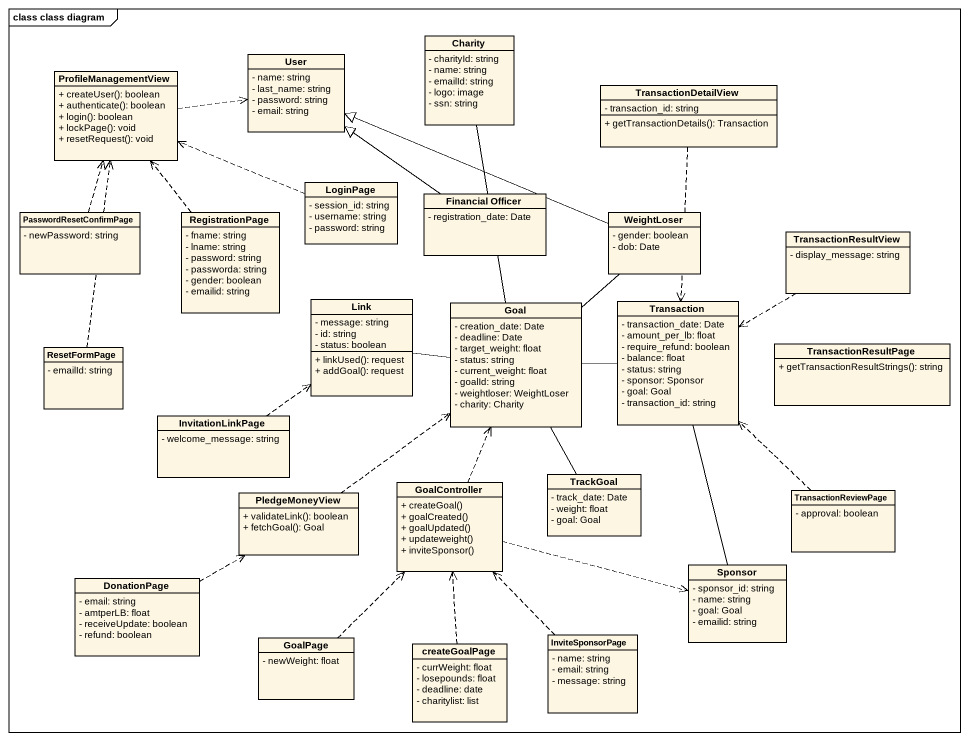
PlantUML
@startuml
mainframe class class diagram
hide circle
hide empty members
skinparam classAttributeIconSize 0
class Charity {
  - charityId: string
  - name: string
  - emailId: string
  - logo: image
  - ssn: string
}
class ProfileManagementView {
  + createUser(): boolean
  + authenticate(): boolean
  + login(): boolean
  + lockPage(): void
  + resetRequest(): void
}
class User {
  - name: string
  - last_name: string
  - password: string
  - email: string
}
class TransactionDetailView {
  - transaction_id: string
  + getTransactionDetails(): Transaction
}
class LoginPage {
  - session_id: string
  - username: string
  - password: string
}
class "Financial Officer" as Financial_Officer {
  - registration_date: Date
}
class PasswordResetConfirmPage {
  - newPassword: string
}
class RegistrationPage {
  - fname: string
  - lname: string
  - password: string
  - passworda: string
  - gender: boolean
  - emailid: string
}
class WeightLoser {
  - gender: boolean
  - dob: Date
}
class TransactionResultView {
  - display_message: string
}
class Link {
  - message: string
  - id: string
  - status: boolean
  + linkUsed(): request
  + addGoal(): request
}
class Goal {
  - creation_date: Date
  - deadline: Date
  - target_weight: float
  - status: string
  - current_weight: float
  - goalId: string
  - weightloser: WeightLoser
  - charity: Charity
}
class Transaction {
  - transaction_date: Date
  - amount_per_lb: float
  - require_refund: boolean
  - balance: float
  - status: string
  - sponsor: Sponsor
  - goal: Goal
  - transaction_id: string
}
class ResetFormPage {
  - emailId: string
}
class TransactionResultPage {
  + getTransactionResultStrings(): string
}
class InvitationLinkPage {
  - welcome_message: string
}
class GoalController {
  + createGoal()
  + goalCreated()
  + goalUpdated()
  + updateweight()
  + inviteSponsor()
}
class TrackGoal {
  - track_date: Date
  - weight: float
  - goal: Goal
}
class TransactionReviewPage {
  - approval: boolean
}
class PledgeMoneyView {
  + validateLink(): boolean
  + fetchGoal(): Goal
}
class Sponsor {
  - sponsor_id: string
  - name: string
  - goal: Goal
  - emailid: string
}
class DonationPage {
  - email: string
  - amtperLB: float
  - receiveUpdate: boolean
  - refund: boolean
}
class GoalPage {
  - newWeight: float
}
class createGoalPage {
  - currWeight: float
  - losepounds: float
  - deadline: date
  - charitylist: list
}
class InviteSponsorPage {
  - name: string
  - email: string
  - message: string
}
ProfileManagementView .right.> User
TransactionDetailView ..> Transaction
LoginPage .left.> ProfileManagementView
Financial_Officer -up-|> User
PasswordResetConfirmPage .up.> ProfileManagementView
RegistrationPage .up.> ProfileManagementView
WeightLoser -left-|> User
TransactionResultView .left.> Transaction
Goal -up- Charity
Goal -up- WeightLoser
Goal -left- Link
Transaction -left- Goal
ResetFormPage .up.> ProfileManagementView
InvitationLinkPage .up.> Link
GoalController .up.> Goal
GoalController .right.> Sponsor
TrackGoal -up- Goal
TransactionReviewPage .up.> Transaction
PledgeMoneyView .up.> Goal
Sponsor -up- Transaction
DonationPage .right.> PledgeMoneyView
GoalPage .up.> GoalController
createGoalPage .up.> GoalController
InviteSponsorPage .up.> GoalController
@enduml
